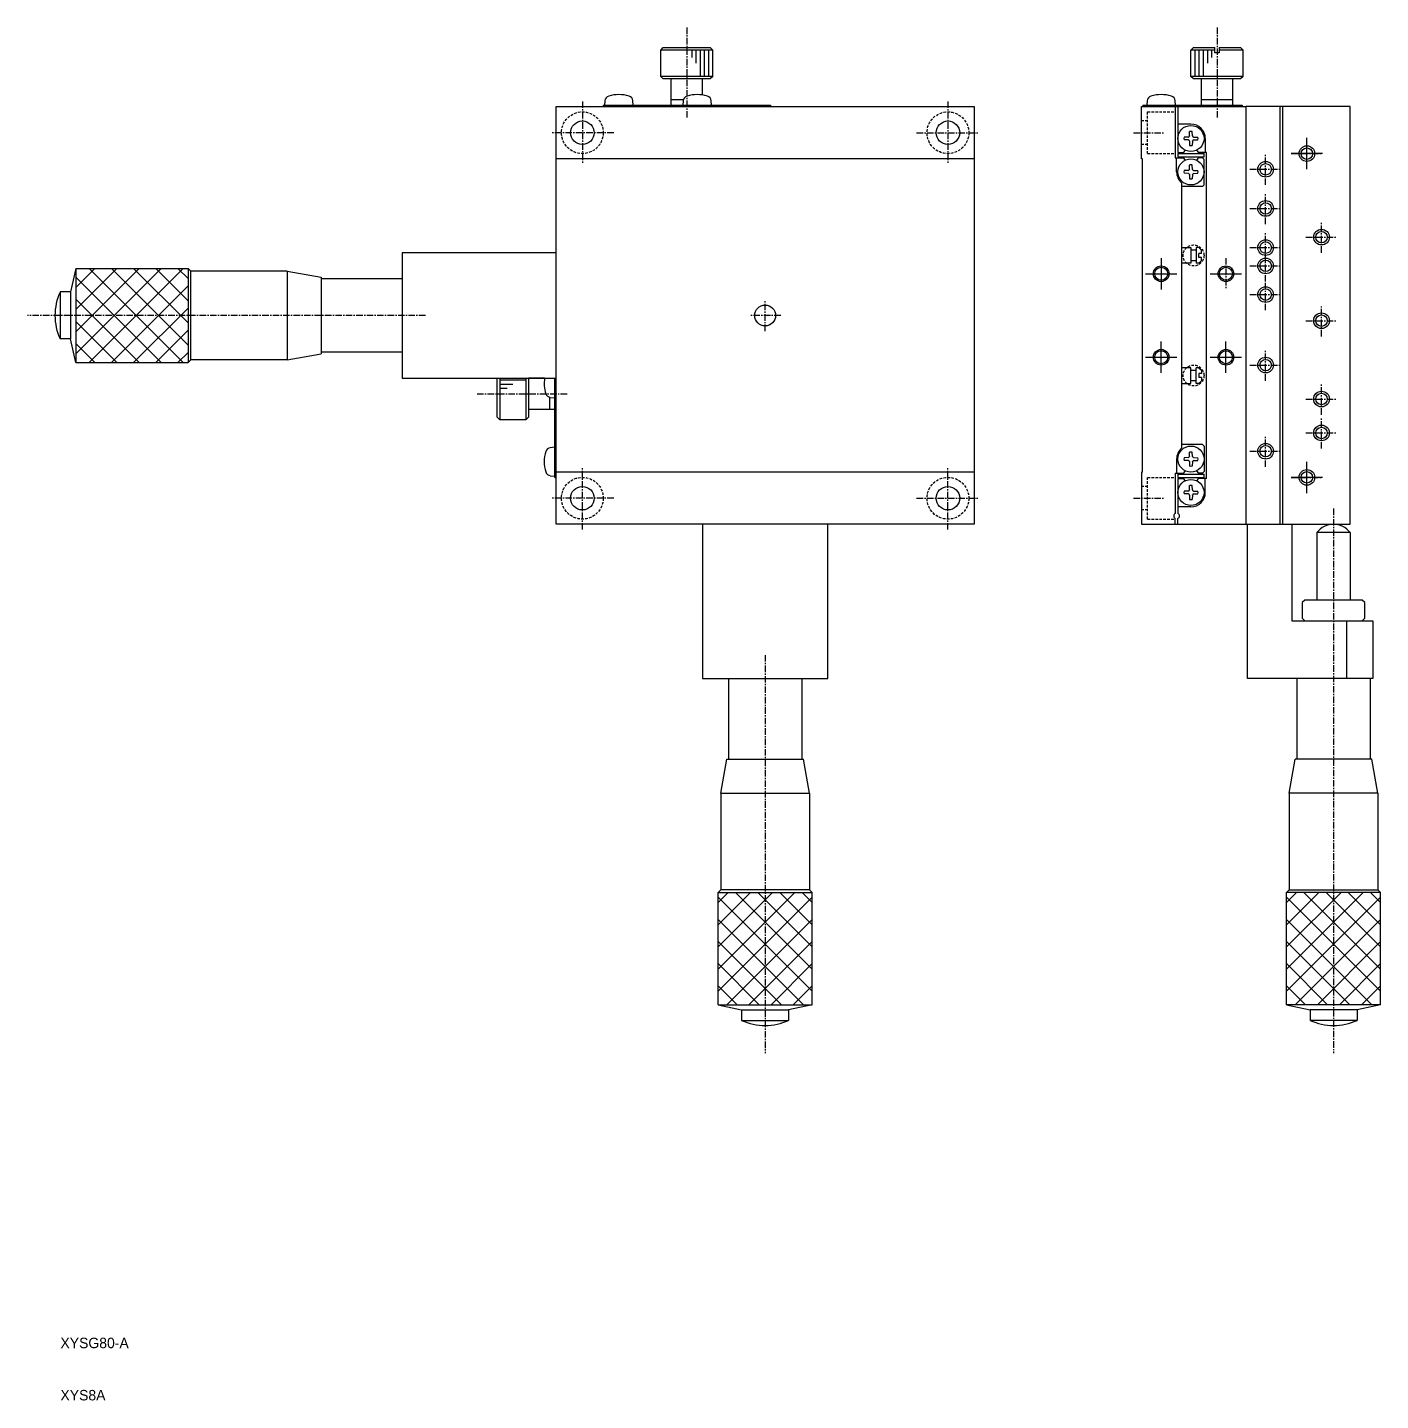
# Model space of a CAD drawing. Extents: x 118 to 658, y 65 to 424.
# Drawn here: x 118.2 to 377.3, y 67.6 to 330.6 of the extents above; entities that cross this region are included whole.
import ezdxf

# ---------------------------------------------------------------- set-up
doc = ezdxf.new("R2010")
doc.units = 0
doc.linetypes.add('CENTER', pattern=[2, 1.25, -0.25, 0.25, -0.25])
doc.linetypes.add('DASHED', pattern=[0.75, 0.5, -0.25])
doc.layers.get('0').update_dxf_attribs({"linetype": 'CONTINUOUS'})
doc.layers.add('CENTER', color=1, linetype='CENTER')

msp = doc.modelspace()

# ---------------------------------------------------------------- linework, layer by layer
at = {"color": 7, "linetype": 'CONTINUOUS'}
for p, q in [((239.47, 326.2), (239.97, 326.7)), ((249.47, 326.2), (239.47, 326.2)), ((239.47, 321.2), (239.47, 326.2)), ((239.97, 326.7), (248.97, 326.7)), ((248.97, 326.7), (249.47, 326.2)), ((249.47, 321.2), (249.47, 326.2)), ((341.01, 326.2), (341.51, 326.7)), ((345.61, 326.2), (341.01, 326.2)), ((341.01, 321.2), (341.01, 326.2)), ((341.51, 326.7), (345.61, 326.7)), ((345.61, 325.7), (345.61, 326.7)), ((346.41, 326.7), (346.41, 325.7)), ((346.41, 326.7), (350.51, 326.7)), ((351.01, 326.2), (346.41, 326.2)), ((350.51, 326.7), (351.01, 326.2)), ((351.01, 321.2), (351.01, 326.2)), ((346.41, 325.7), (345.61, 325.7)), ((249.47, 321.2), (239.47, 321.2)), ((239.97, 320.7), (239.47, 321.2)), ((249.47, 321.2), (248.97, 320.7)), ((351.01, 321.2), (341.01, 321.2)), ((341.51, 320.7), (341.01, 321.2)), ((351.01, 321.2), (350.51, 320.7)), ((248.97, 320.7), (239.97, 320.7)), ((241.47, 315.7), (241.47, 320.7)), ((247.47, 317.62), (247.47, 320.7)), ((350.51, 320.7), (341.51, 320.7)), ((343.01, 315.7), (343.01, 320.7)), ((349.01, 315.7), (349.01, 320.7)), ((228.47, 315.7), (260.47, 315.7)), ((228.47, 315.7), (228.47, 315.4)), ((228.8, 316.54), (228.72, 315.7)), ((234.22, 315.7), (234.15, 316.54)), ((243.82, 316.7), (241.47, 316.7)), ((243.8, 316.54), (243.72, 315.7)), ((249.22, 315.7), (249.15, 316.54)), ((260.47, 315.7), (260.47, 315.4)), ((331.81, 315.7), (331.81, 315.4)), ((331.81, 315.7), (350.81, 315.7)), ((332.64, 316.54), (332.56, 315.7)), ((338.06, 315.7), (337.99, 316.54)), ((349.01, 316.7), (343.01, 316.7)), ((350.81, 315.7), (350.81, 315.4)), ((219.47, 315.4), (299.47, 315.4)), ((219.47, 235.4), (219.47, 315.4)), ((299.47, 315.4), (299.47, 235.4)), ((331.51, 315.4), (351.51, 315.4)), ((331.51, 305.4), (331.51, 315.4)), ((338.01, 315.4), (338.01, 305.6)), ((338.51, 315.4), (338.51, 306.6)), ((351.51, 315.4), (351.51, 235.4)), ((371.51, 315.4), (351.51, 315.4)), ((351.51, 315.4), (351.51, 235.4)), ((358.01, 315.4), (358.01, 235.4)), ((358.51, 315.4), (358.51, 235.4)), ((371.51, 235.4), (371.51, 315.4)), ((341.01, 312.05), (338.51, 312.05)), ((340.74, 309.78), (340.75, 310.62)), ((341.29, 309.78), (341.27, 310.62)), ((340.51, 309.57), (339.69, 309.56)), ((340.51, 309.02), (339.69, 309.04)), ((340.51, 309.57), (340.68, 309.64)), ((340.51, 309.02), (340.68, 308.95)), ((340.74, 309.78), (340.68, 309.64)), ((340.74, 308.81), (340.68, 308.95)), ((340.74, 308.81), (340.75, 307.97)), ((341.29, 308.81), (341.27, 307.97)), ((341.29, 309.78), (341.35, 309.64)), ((341.29, 308.81), (341.35, 308.95)), ((341.51, 309.57), (341.35, 309.64)), ((341.51, 309.02), (341.35, 308.95)), ((341.51, 309.57), (342.34, 309.56)), ((341.51, 309.02), (342.34, 309.04)), ((343.76, 309.3), (343.76, 306.6)), ((363.21, 303.4), (363.21, 309.4)), ((299.47, 305.4), (219.47, 305.4)), ((331.71, 305.4), (331.51, 305.4)), ((331.71, 245.4), (331.71, 305.4)), ((338.01, 305.6), (339.6, 305.6)), ((338.26, 302.9), (338.26, 305.6)), ((338.51, 306.6), (339.6, 306.6)), ((338.51, 306.4), (338.51, 305.8)), ((338.51, 306.4), (343.51, 306.4)), ((338.51, 305.8), (343.51, 305.8)), ((344.01, 306.6), (342.43, 306.6)), ((343.21, 305.6), (342.43, 305.6)), ((343.21, 305.6), (343.51, 305.3)), ((343.51, 305.8), (343.51, 306.4)), ((343.51, 300.4), (343.51, 305.3)), ((344.01, 244.2), (344.01, 306.6)), ((366.21, 306.4), (360.21, 306.4)), ((340.51, 303.17), (339.69, 303.16)), ((340.51, 302.62), (339.69, 302.64)), ((340.51, 303.17), (340.68, 303.24)), ((340.51, 302.62), (340.68, 302.55)), ((340.74, 303.38), (340.68, 303.24)), ((340.74, 302.41), (340.68, 302.55)), ((340.74, 303.38), (340.75, 304.22)), ((341.29, 303.38), (341.27, 304.22)), ((341.29, 303.38), (341.35, 303.24)), ((341.29, 302.41), (341.35, 302.55)), ((341.51, 303.17), (341.35, 303.24)), ((341.51, 302.62), (341.35, 302.55)), ((341.51, 303.17), (342.34, 303.16)), ((341.51, 302.62), (342.34, 302.64)), ((339.21, 300.82), (339.21, 249.98)), ((343.21, 300.1), (339.21, 300.1)), ((340.74, 302.41), (340.75, 301.57)), ((341.29, 302.41), (341.27, 301.57)), ((343.21, 300.1), (343.51, 300.4)), ((189.97, 287.4), (189.97, 263.4)), ((219.47, 287.4), (189.97, 287.4)), ((339.21, 288.4), (341.01, 288.4)), ((341.01, 288.4), (341.01, 285.4)), ((342.01, 287.9), (341.01, 287.9)), ((342.51, 288.4), (342.01, 288.4)), ((342.01, 288.4), (342.01, 285.4)), ((342.51, 288.4), (343.01, 287.9)), ((342.51, 286.5), (342.51, 287.3)), ((343.01, 287.3), (342.51, 287.3)), ((343.01, 287.3), (343.01, 287.9)), ((127.47, 284.4), (126.47, 279.9)), ((127.47, 284.4), (127.47, 266.4)), ((127.47, 284.4), (148.97, 284.4)), ((148.97, 284.4), (148.97, 266.4)), ((149.47, 283.9), (148.97, 284.4)), ((335.31, 286.4), (335.31, 280.4)), ((341.01, 285.4), (339.21, 285.4)), ((341.01, 285.9), (342.01, 285.9)), ((342.51, 285.4), (342.01, 285.4)), ((343.01, 286.5), (342.51, 286.5)), ((342.51, 285.4), (343.01, 285.9)), ((343.01, 285.9), (343.01, 286.5)), ((149.47, 266.9), (149.47, 283.9)), ((167.97, 283.9), (149.47, 283.9)), ((167.97, 283.9), (167.97, 266.9)), ((167.97, 283.9), (174.47, 282.75)), ((174.47, 282.75), (174.47, 268.04)), ((189.97, 282.4), (174.47, 282.4)), ((332.31, 283.4), (338.31, 283.4)), ((124.47, 279.9), (124.47, 270.9)), ((126.47, 279.9), (124.47, 279.9)), ((126.47, 279.9), (126.47, 270.9)), ((126.47, 270.9), (124.47, 270.9)), ((127.47, 266.4), (126.47, 270.9)), ((189.97, 268.4), (174.47, 268.4)), ((335.31, 264.4), (335.31, 270.4)), ((347.71, 264.4), (347.71, 270.4)), ((127.47, 266.4), (148.97, 266.4)), ((149.47, 266.9), (148.97, 266.4)), ((167.97, 266.9), (149.47, 266.9)), ((167.97, 266.9), (174.47, 268.04)), ((332.31, 267.4), (338.31, 267.4)), ((189.97, 263.4), (219.47, 263.4)), ((208.17, 255.9), (208.17, 263.4)), ((208.67, 263.4), (208.67, 255.4)), ((213.67, 263.4), (213.67, 255.4)), ((214.17, 263.4), (214.17, 255.9)), ((217.25, 263.4), (214.17, 263.4)), ((219.17, 244.4), (219.17, 263.4)), ((341.01, 265.4), (339.21, 265.4)), ((341.01, 262.4), (341.01, 265.4)), ((341.01, 264.9), (342.01, 264.9)), ((342.51, 265.4), (342.01, 265.4)), ((342.01, 262.4), (342.01, 265.4)), ((342.51, 265.4), (343.01, 264.9)), ((343.01, 264.3), (342.51, 264.3)), ((342.51, 264.3), (342.51, 263.5)), ((343.01, 263.5), (342.51, 263.5)), ((343.01, 264.9), (343.01, 264.3)), ((343.01, 263.5), (343.01, 262.9)), ((339.21, 262.4), (341.01, 262.4)), ((342.01, 262.9), (341.01, 262.9)), ((342.51, 262.4), (342.01, 262.4)), ((342.51, 262.4), (343.01, 262.9)), ((218.17, 259.75), (218.17, 257.4)), ((218.33, 259.72), (219.17, 259.65)), ((208.67, 255.4), (208.17, 255.9)), ((213.67, 255.4), (208.67, 255.4)), ((214.17, 255.9), (213.67, 255.4)), ((219.17, 257.4), (214.17, 257.4)), ((219.17, 250.15), (218.33, 250.07)), ((343.21, 250.7), (339.21, 250.7)), ((343.21, 250.7), (343.51, 250.4)), ((343.51, 250.4), (343.51, 245.5)), ((338.26, 247.9), (338.26, 245.2)), ((340.51, 248.17), (339.69, 248.16)), ((340.51, 247.62), (339.69, 247.64)), ((340.51, 248.17), (340.68, 248.24)), ((340.51, 247.62), (340.68, 247.55)), ((340.74, 248.38), (340.68, 248.24)), ((340.74, 247.41), (340.68, 247.55)), ((340.74, 248.38), (340.75, 249.22)), ((340.74, 247.41), (340.75, 246.57)), ((341.29, 248.38), (341.27, 249.22)), ((341.29, 247.41), (341.27, 246.57)), ((341.29, 248.38), (341.35, 248.24)), ((341.29, 247.41), (341.35, 247.55)), ((341.51, 248.17), (341.35, 248.24)), ((341.51, 247.62), (341.35, 247.55)), ((341.51, 248.17), (342.34, 248.16)), ((341.51, 247.62), (342.34, 247.64)), ((363.21, 241.4), (363.21, 247.4)), ((218.33, 244.72), (219.17, 244.65)), ((299.47, 245.4), (219.47, 245.4)), ((331.51, 245.4), (331.51, 235.4)), ((331.71, 245.4), (331.51, 245.4)), ((338.01, 245.2), (339.6, 245.2)), ((338.01, 245.2), (338.01, 237.45)), ((338.51, 245), (338.51, 244.4)), ((338.51, 245), (343.51, 245)), ((343.21, 245.2), (342.43, 245.2)), ((343.21, 245.2), (343.51, 245.5)), ((343.51, 244.4), (343.51, 245)), ((219.17, 244.4), (219.47, 244.4)), ((338.51, 244.4), (343.51, 244.4)), ((338.51, 244.2), (339.6, 244.2)), ((338.51, 244.2), (338.51, 237.45)), ((340.74, 241.98), (340.68, 241.84)), ((340.74, 241.98), (340.75, 242.82)), ((341.29, 241.98), (341.27, 242.82)), ((341.29, 241.98), (341.35, 241.84)), ((344.01, 244.2), (342.43, 244.2)), ((343.76, 241.5), (343.76, 244.2)), ((366.21, 244.4), (360.21, 244.4)), ((340.51, 241.77), (339.69, 241.76)), ((340.51, 241.22), (339.69, 241.24)), ((340.51, 241.77), (340.68, 241.84)), ((340.51, 241.22), (340.68, 241.15)), ((340.74, 241.01), (340.68, 241.15)), ((340.74, 241.01), (340.75, 240.17)), ((341.29, 241.01), (341.27, 240.17)), ((341.29, 241.01), (341.35, 241.15)), ((341.51, 241.77), (341.35, 241.84)), ((341.51, 241.22), (341.35, 241.15)), ((341.51, 241.77), (342.34, 241.76)), ((341.51, 241.22), (342.34, 241.24)), ((341.01, 238.75), (338.51, 238.75)), ((299.47, 235.4), (219.47, 235.4)), ((247.47, 235.4), (247.47, 205.9)), ((271.47, 205.9), (271.47, 235.4)), ((331.51, 235.4), (351.51, 235.4)), ((338.01, 235.4), (338.01, 236.54)), ((338.51, 235.4), (338.51, 236.54)), ((351.51, 235.4), (371.51, 235.4)), ((351.81, 205.9), (351.81, 235.4)), ((360.31, 235.4), (360.31, 216.9)), ((371.49, 233.83), (365.14, 233.83)), ((365.14, 233.83), (365.14, 220.9)), ((371.49, 233.83), (371.49, 220.9)), ((362.81, 220.9), (362.31, 220.4)), ((362.31, 220.4), (362.31, 217.4)), ((373.81, 220.9), (362.81, 220.9)), ((374.31, 220.4), (373.81, 220.9)), ((374.31, 217.4), (374.31, 220.4)), ((360.31, 216.9), (375.81, 216.9)), ((362.81, 216.9), (362.31, 217.4)), ((370.81, 216.9), (370.81, 205.9)), ((374.31, 217.4), (373.81, 216.9)), ((375.81, 216.9), (375.81, 205.9)), ((247.47, 205.9), (271.47, 205.9)), ((252.47, 205.9), (252.47, 190.4)), ((266.47, 205.9), (266.47, 190.4)), ((375.81, 205.9), (351.81, 205.9)), ((361.31, 205.9), (361.31, 190.4)), ((375.31, 205.9), (375.31, 190.4)), ((250.97, 183.9), (252.12, 190.4)), ((252.12, 190.4), (266.83, 190.4)), ((267.97, 183.9), (266.83, 190.4)), ((359.81, 183.9), (360.96, 190.4)), ((375.67, 190.4), (360.96, 190.4)), ((376.81, 183.9), (375.67, 190.4)), ((250.97, 183.9), (250.97, 165.4)), ((250.97, 183.9), (267.97, 183.9)), ((267.97, 183.9), (267.97, 165.4)), ((359.81, 183.9), (359.81, 165.4)), ((376.81, 183.9), (359.81, 183.9)), ((376.81, 183.9), (376.81, 165.4)), ((250.97, 165.4), (250.47, 164.9)), ((250.47, 164.9), (268.47, 164.9)), ((250.47, 143.4), (250.47, 164.9)), ((267.97, 165.4), (250.97, 165.4)), ((267.97, 165.4), (268.47, 164.9)), ((268.47, 143.4), (268.47, 164.9)), ((359.81, 165.4), (359.31, 164.9)), ((377.31, 164.9), (359.31, 164.9)), ((359.31, 143.4), (359.31, 164.9)), ((359.81, 165.4), (376.81, 165.4)), ((376.81, 165.4), (377.31, 164.9)), ((377.31, 143.4), (377.31, 164.9)), ((250.47, 143.4), (268.47, 143.4)), ((250.47, 143.4), (254.97, 142.4)), ((254.97, 142.4), (263.97, 142.4)), ((254.97, 142.4), (254.97, 140.4)), ((268.47, 143.4), (263.97, 142.4)), ((263.97, 142.4), (263.97, 140.4)), ((377.31, 143.4), (359.31, 143.4)), ((359.31, 143.4), (363.81, 142.4)), ((372.81, 142.4), (363.81, 142.4)), ((363.81, 142.4), (363.81, 140.4)), ((377.31, 143.4), (372.81, 142.4)), ((372.81, 142.4), (372.81, 140.4)), ((254.97, 140.4), (263.97, 140.4)), ((372.81, 140.4), (363.81, 140.4))]:
    msp.add_line(p, q, dxfattribs=at)
at = {"color": 3, "linetype": 'CONTINUOUS'}
for p, q in [((245.47, 324.82), (245.47, 326.2)), ((246.27, 323.7), (246.27, 326.2)), ((247.07, 321.2), (247.07, 326.2)), ((247.87, 321.2), (247.87, 326.2)), ((248.67, 321.2), (248.67, 326.2)), ((341.81, 321.2), (341.81, 326.2)), ((342.61, 321.2), (342.61, 326.2)), ((343.41, 321.2), (343.41, 326.2)), ((344.21, 323.7), (344.21, 326.2)), ((345.01, 324.82), (345.01, 326.2)), ((127.47, 280.78), (131.09, 284.4)), ((127.47, 276.54), (135.33, 284.4)), ((127.47, 272.29), (139.58, 284.4)), ((127.47, 268.05), (143.82, 284.4)), ((130.06, 266.4), (148.06, 284.4)), ((148.06, 266.4), (130.06, 284.4)), ((148.97, 269.73), (134.31, 284.4)), ((148.97, 273.97), (138.55, 284.4)), ((148.97, 278.21), (142.79, 284.4)), ((148.97, 282.46), (147.03, 284.4)), ((143.82, 266.4), (127.47, 282.74)), ((344.71, 283.4), (350.71, 283.4)), ((134.31, 266.4), (148.97, 281.07)), ((139.58, 266.4), (127.47, 278.5)), ((138.55, 266.4), (148.97, 276.82)), ((135.33, 266.4), (127.47, 274.26)), ((142.79, 266.4), (148.97, 272.58)), ((131.09, 266.4), (127.47, 270.01)), ((147.03, 266.4), (148.97, 268.34)), ((344.71, 267.4), (350.71, 267.4)), ((213.67, 263), (208.67, 263)), ((211.17, 262.2), (208.67, 262.2)), ((210.05, 261.4), (208.67, 261.4)), ((252.42, 164.9), (250.47, 162.96)), ((256.66, 164.9), (250.47, 158.71)), ((260.9, 164.9), (250.47, 154.47)), ((265.14, 164.9), (250.47, 150.23)), ((268.47, 145.98), (250.47, 163.98)), ((268.47, 163.98), (250.47, 145.98)), ((268.47, 150.23), (253.81, 164.9)), ((268.47, 154.47), (258.05, 164.9)), ((268.47, 158.71), (262.29, 164.9)), ((268.47, 162.96), (266.53, 164.9)), ((359.31, 150.23), (373.98, 164.9)), ((359.31, 154.47), (369.74, 164.9)), ((359.31, 158.71), (365.49, 164.9)), ((359.31, 162.96), (361.25, 164.9)), ((359.31, 163.98), (377.31, 145.98)), ((359.31, 145.98), (377.31, 163.98)), ((362.64, 164.9), (377.31, 150.23)), ((366.88, 164.9), (377.31, 154.47)), ((371.13, 164.9), (377.31, 158.71)), ((375.37, 164.9), (377.31, 162.96)), ((266.82, 143.4), (250.47, 159.74)), ((268.47, 159.74), (252.13, 143.4)), ((359.31, 159.74), (375.66, 143.4)), ((360.96, 143.4), (377.31, 159.74)), ((262.58, 143.4), (250.47, 155.5)), ((268.47, 155.5), (256.37, 143.4)), ((359.31, 155.5), (371.41, 143.4)), ((365.21, 143.4), (377.31, 155.5)), ((258.33, 143.4), (250.47, 151.26)), ((268.47, 151.26), (260.61, 143.4)), ((359.31, 151.26), (367.17, 143.4)), ((369.45, 143.4), (377.31, 151.26)), ((254.09, 143.4), (250.47, 147.01)), ((268.47, 147.01), (264.86, 143.4)), ((359.31, 147.01), (362.93, 143.4)), ((373.69, 143.4), (377.31, 147.01))]:
    msp.add_line(p, q, dxfattribs=at)
at = {"color": 3, "linetype": 'DASHED'}
for p, q in [((332.71, 314.4), (338.01, 314.4)), ((332.71, 306.4), (332.71, 314.4)), ((332.71, 312.65), (331.51, 312.65)), ((332.71, 308.15), (331.51, 308.15)), ((332.71, 306.4), (338.01, 306.4)), ((332.71, 242.65), (331.51, 242.65)), ((332.71, 244.4), (338.01, 244.4)), ((332.71, 236.4), (332.71, 244.4)), ((332.71, 238.15), (331.51, 238.15)), ((332.71, 236.4), (338.01, 236.4))]:
    msp.add_line(p, q, dxfattribs=at)
for centre, radius in [((224.47, 310.4), 4), ((294.47, 310.4), 4), ((341.51, 286.9), 2), ((341.51, 263.9), 2), ((224.47, 240.4), 4), ((294.47, 240.4), 4)]:
    msp.add_circle(centre, radius, dxfattribs=at)
at = {"color": 7, "linetype": 'CONTINUOUS'}
for centre, radius in [((224.47, 310.4), 2.25), ((294.47, 310.4), 2.25), ((341.01, 309.3), 2.5), ((341.01, 302.9), 2.5), ((363.21, 306.4), 1.1), ((355.31, 303.4), 1.1), ((355.31, 295.9), 1.1), ((355.31, 288.4), 1.1), ((366.01, 290.4), 1.1), ((335.31, 283.4), 1.25), ((347.71, 283.4), 1.25), ((355.31, 284.9), 1.1), ((355.31, 279.4), 1.1), ((259.47, 275.4), 2), ((366.01, 274.4), 1.1), ((335.31, 267.4), 1.25), ((347.71, 267.4), 1.25), ((355.31, 265.9), 1.1), ((366.01, 259.4), 1.1), ((366.01, 252.9), 1.1), ((341.01, 247.9), 2.5), ((355.31, 249.4), 1.1), ((363.21, 244.4), 1.1), ((224.47, 240.4), 2.25), ((294.47, 240.4), 2.25), ((341.01, 241.5), 2.5)]:
    msp.add_circle(centre, radius, dxfattribs=at)
at = {"color": 3, "linetype": 'CONTINUOUS'}
for centre in [(363.21, 306.4), (355.31, 303.4), (355.31, 295.9), (355.31, 288.4), (366.01, 290.4), (335.31, 283.4), (347.71, 283.4), (355.31, 284.9), (355.31, 279.4), (366.01, 274.4), (335.31, 267.4), (347.71, 267.4), (355.31, 265.9), (366.01, 259.4), (366.01, 252.9), (355.31, 249.4), (363.21, 244.4)]:
    msp.add_circle(centre, 1.5, dxfattribs=at)
at = {"color": 7, "linetype": 'CONTINUOUS'}
for centre, radius, start, end in [((229.79, 316.46), 1, 106.257, 175), ((231.47, 310.7), 7, 73.743, 106.257), ((233.15, 316.46), 1, 5, 73.743), ((244.79, 316.46), 1, 106.257, 175), ((246.47, 310.7), 7, 73.743, 106.257), ((248.15, 316.46), 1, 5, 73.743), ((333.63, 316.46), 1, 106.257, 175), ((335.31, 310.7), 7, 73.743, 106.257), ((336.99, 316.46), 1, 5, 73.743), ((341.01, 309.3), 1.35, 78.8959, 101.1041), ((341.01, 309.3), 2.75, 0, 90), ((341.01, 309.3), 1.35, 168.8959, 191.1041), ((341.01, 309.3), 1.35, 258.8959, 281.1041), ((341.01, 309.3), 1.35, 348.8959, 11.1041), ((341.01, 306.1), 1.5, 139.4584, 168.463), ((341.01, 306.1), 1.5, 191.537, 220.5416), ((341.01, 306.1), 1.5, 11.5369, 40.5416), ((341.01, 306.1), 1.5, 319.4584, 348.463), ((341.01, 302.9), 2.75, 180, 229.1149), ((341.01, 302.9), 1.35, 168.8959, 191.1041), ((341.01, 302.9), 1.35, 78.8959, 101.1041), ((341.01, 302.9), 1.35, 348.8959, 11.1041), ((341.01, 302.9), 1.35, 258.8959, 281.1041), ((134.1, 275.4), 10.62, 154.9424, 205.0576), ((224.17, 262.4), 7, 171.7868, 196.257), ((218.41, 260.72), 1, 196.257, 265), ((218.41, 249.08), 1, 95, 163.743), ((341.01, 247.9), 2.75, 130.8851, 180), ((224.17, 247.4), 7, 163.743, 196.257), ((341.01, 247.9), 1.35, 168.8959, 191.1041), ((341.01, 247.9), 1.35, 78.8959, 101.1041), ((341.01, 247.9), 1.35, 348.8959, 11.1041), ((218.41, 245.72), 1, 196.257, 265), ((341.01, 244.7), 1.5, 139.4584, 168.463), ((341.01, 247.9), 1.35, 258.8959, 281.1041), ((341.01, 244.7), 1.5, 11.5369, 40.5416), ((341.01, 244.7), 1.5, 191.537, 220.5416), ((341.01, 241.5), 1.35, 78.8959, 101.1041), ((341.01, 244.7), 1.5, 319.4584, 348.463), ((341.01, 241.5), 1.35, 168.8959, 191.1041), ((341.01, 241.5), 1.35, 258.8959, 281.1041), ((341.01, 241.5), 2.75, 270, 0), ((341.01, 241.5), 1.35, 348.8959, 11.1041), ((338.21, 237), 0.5, 113.5782, 246.4218), ((338.31, 237), 0.5, 293.5782, 66.4218), ((368.31, 231.4), 4, 37.4626, 142.5374), ((259.47, 150.02), 10.62, 244.9424, 295.0576), ((368.31, 150.02), 10.62, 244.9424, 295.0576)]:
    msp.add_arc(centre, radius, start, end, dxfattribs=at)
at = {"layer": 'CENTER', "color": 1, "linetype": 'CENTER'}
for p, q in [((244.47, 330.56), (244.47, 313.3)), ((346.01, 330.56), (346.01, 313.3)), ((224.47, 316.4), (224.47, 304.4)), ((294.47, 316.4), (294.47, 304.4)), ((230.47, 310.4), (218.47, 310.4)), ((288.47, 310.4), (300.47, 310.4)), ((330.01, 310.4), (336.01, 310.4)), ((363.21, 303.4), (363.21, 309.4)), ((355.31, 300.4), (355.31, 306.4)), ((360.21, 306.4), (366.21, 306.4)), ((352.31, 303.4), (358.31, 303.4)), ((355.31, 292.9), (355.31, 298.9)), ((352.31, 295.9), (358.31, 295.9)), ((366.01, 287.4), (366.01, 293.4)), ((355.31, 285.4), (355.31, 291.4)), ((363.01, 290.4), (369.01, 290.4)), ((352.31, 288.4), (358.31, 288.4)), ((355.31, 281.9), (355.31, 287.9)), ((335.31, 286.4), (335.31, 280.4)), ((347.71, 286.4), (347.71, 280.4)), ((347.71, 286.4), (347.71, 280.4)), ((352.31, 284.9), (358.31, 284.9)), ((332.31, 283.4), (338.31, 283.4)), ((344.71, 283.4), (350.71, 283.4)), ((355.31, 276.4), (355.31, 282.4)), ((352.31, 279.4), (358.31, 279.4)), ((259.47, 272.4), (259.47, 278.4)), ((366.01, 271.4), (366.01, 277.4)), ((194.42, 275.4), (118.22, 275.4)), ((262.47, 275.4), (256.47, 275.4)), ((363.01, 274.4), (369.01, 274.4)), ((335.31, 264.4), (335.31, 270.4)), ((347.71, 264.4), (347.71, 270.4)), ((355.31, 262.9), (355.31, 268.9)), ((332.31, 267.4), (338.31, 267.4)), ((344.71, 267.4), (350.71, 267.4)), ((352.31, 265.9), (358.31, 265.9)), ((204.31, 260.4), (221.57, 260.4)), ((366.01, 256.4), (366.01, 262.4)), ((363.01, 259.4), (369.01, 259.4)), ((366.01, 249.9), (366.01, 255.9)), ((363.01, 252.9), (369.01, 252.9)), ((355.31, 246.4), (355.31, 252.4)), ((352.31, 249.4), (358.31, 249.4)), ((363.21, 241.4), (363.21, 247.4)), ((224.47, 234.4), (224.47, 246.4)), ((294.47, 234.4), (294.47, 246.4)), ((360.21, 244.4), (366.21, 244.4)), ((230.47, 240.4), (218.47, 240.4)), ((288.47, 240.4), (300.47, 240.4)), ((330.01, 240.4), (336.01, 240.4)), ((368.31, 238.41), (368.31, 134.14)), ((259.47, 210.35), (259.47, 134.14))]:
    msp.add_line(p, q, dxfattribs=at)

# ---------------------------------------------------------------- texts
for s, p in [('XYSG80-A', (124.53, 77.61)), ('XYS8A', (124.53, 67.61))]:
    msp.add_text(s, height=2).set_placement(p)

doc.saveas('drawing.dxf')
